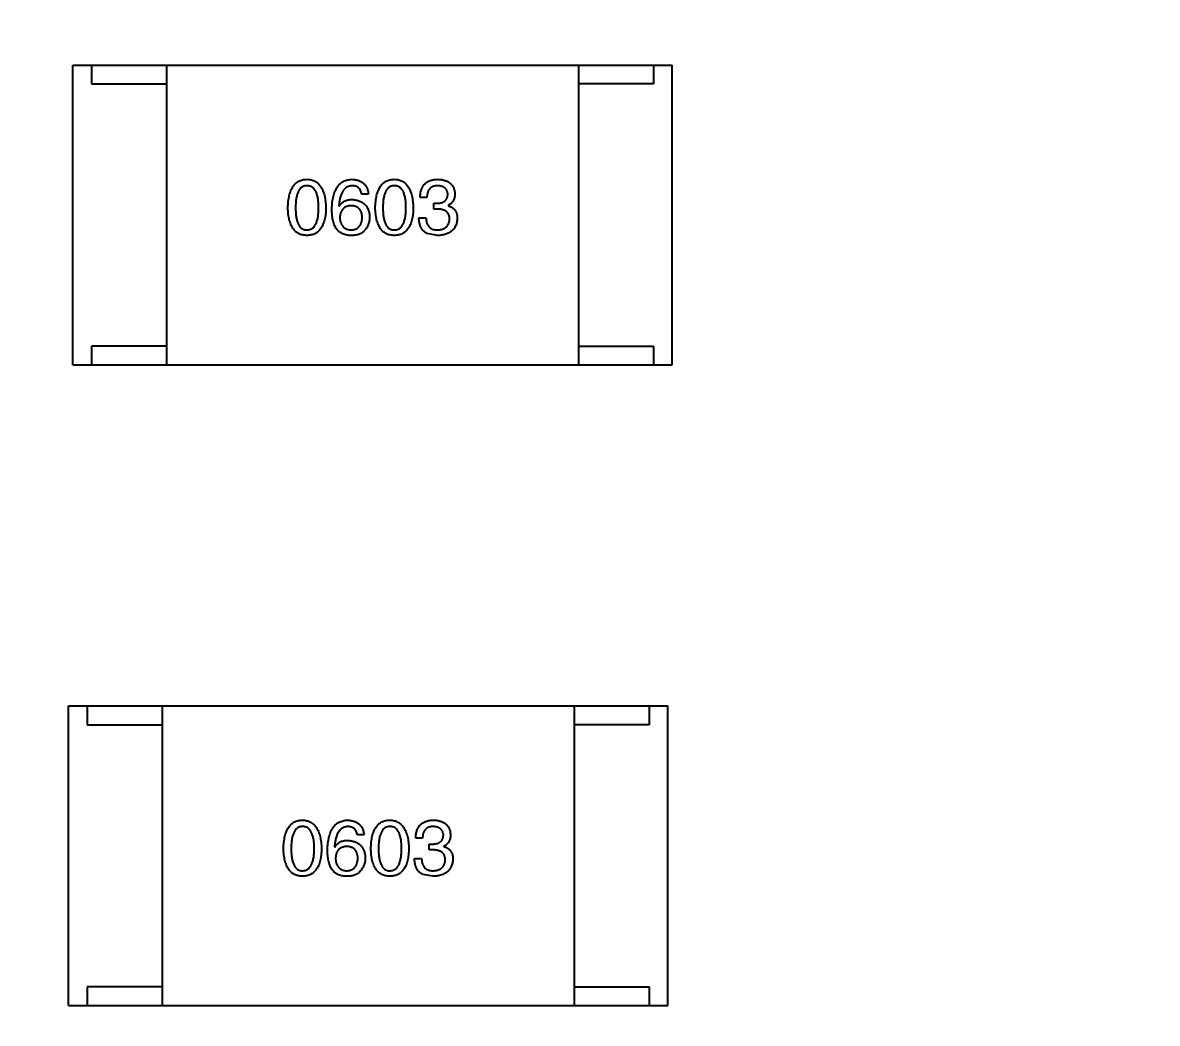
# Model space of a CAD drawing. Header units: inches. Extents: x -36 to 490, y -51 to 98.
# Drawn here: x 424.287 to 427.315, y 27.915 to 30.587 of the extents above; entities that cross this region are included whole.
import ezdxf

# ---------------------------------------------------------------- set-up
doc = ezdxf.new("R2010")
doc.units = ezdxf.units.IN
doc.header["$LTSCALE"] = 1.21
doc.header["$MEASUREMENT"] = 0
doc.header["$PDMODE"] = 3
doc.header["$PDSIZE"] = 0.3125
doc.layers.get('0').update_dxf_attribs({"linetype": 'CONTINUOUS'})
doc.layers.get('Defpoints').update_dxf_attribs({"linetype": 'CONTINUOUS'})
doc.layers.add('DIM', color=3, linetype='CONTINUOUS')
doc.styles.get("Standard").update_dxf_attribs({"font": 'txt', "width": 0.8})
doc.dimstyles.get("Standard").update_dxf_attribs({"dimtxt": 0.15625, "dimasz": 0.1875, "dimexe": 0.125, "dimexo": 0.0625, "dimgap": 0.09, "dimtad": 0, "dimtih": 1, "dimtoh": 1, "dimzin": 4, "dimdsep": 46, "dimtxsty": 'Standard', "dimblk": '_FILLED', "dimblk1": '_FILLED', "dimblk2": '_FILLED', "dimcen": 0.09, "dimazin": 1, "dimtp": 0.01, "dimtm": 0.01, "dimtfac": 1, "dimtofl": 0, "dimtmove": 0, "dimatfit": 3, "dimldrblk": '_FILLED', "dimfxl": 1, "dimtolj": 1, "dimtzin": 4, "dimarcsym": 0})

# ---------------------------------------------------------------- blocks, each defined once
blk = doc.blocks.new('_FILLED')
at = {"color": 0, "linetype": 'ByBlock'}
blk.add_solid([(0, 0), (-1, 0.1667), (-1, -0.1667)], dxfattribs=at)
blk = doc.blocks.new('*D70')
at = {"layer": 'Defpoints', "color": 0}
for p in [(406.8003, 41.9888), (406.8003, -7.0611), (488.6342, -7.0611)]:
    blk.add_point(p, dxfattribs=at)
at = {"layer": 'DIM', "color": 0, "lineweight": -2}
for p, q in [((406.8628, 41.9888), (488.7592, 41.9888)), ((488.6342, 39.4488), (488.6342, 21.3872)), ((488.6342, -4.5211), (488.6342, 13.5405)), ((406.8628, -7.0611), (488.7592, -7.0611))]:
    blk.add_line(p, q, dxfattribs=at)
at = {"layer": 'DIM', "color": 0, "lineweight": -2, "xscale": 2.54, "yscale": 2.54, "zscale": 2.54}
for p, rotation in [((488.6342, 41.9888), 90), ((488.6342, -7.0611), 270)]:
    blk.add_blockref('_FILLED', p, dxfattribs=dict(at, rotation=rotation))
at = {"layer": 'DIM', "color": 0, "insert": (488.6342, 17.4638), "char_height": 2.5, "attachment_point": 5, "rotation": 90, "line_spacing_factor": 2.5}
blk.add_mtext('\\A1;49.05', dxfattribs=at)

msp = doc.modelspace()

# ---------------------------------------------------------------- linework, layer by layer
at = {"color": 7, "linetype": 'Continuous'}
for p, q in [((424.4202, 30.4735), (426.0202, 30.4735)), ((424.4202, 29.6735), (424.4202, 30.4735)), ((424.4702, 30.4735), (424.4702, 30.4235)), ((424.6702, 30.4735), (424.6702, 29.6735)), ((425.7702, 30.4735), (425.7702, 29.6735)), ((425.9702, 30.4735), (425.9702, 30.4235)), ((426.0202, 29.6735), (426.0202, 30.4735)), ((424.4702, 30.4235), (424.6702, 30.4235)), ((425.9702, 30.4235), (425.7702, 30.4235)), ((425.2093, 30.1294), (425.1913, 30.1294)), ((425.3654, 30.1203), (425.3474, 30.1203)), ((425.3835, 30.1048), (425.3933, 30.1048)), ((425.3835, 30.0892), (425.3835, 30.1048)), ((425.1307, 30.0974), (425.1315, 30.0966)), ((425.3925, 30.0892), (425.3835, 30.0892)), ((425.422, 30.099), (425.422, 30.0982)), ((425.3441, 30.0662), (425.363, 30.0662)), ((425.3933, 30.0187), (425.3663, 30.0236)), ((424.6702, 29.7235), (424.4702, 29.7235)), ((424.4702, 29.7235), (424.4702, 29.6735)), ((425.7702, 29.7235), (425.9702, 29.7235)), ((425.9702, 29.7235), (425.9702, 29.6735)), ((424.4202, 29.6735), (426.0202, 29.6735)), ((424.4085, 28.7625), (426.0085, 28.7625)), ((424.4085, 27.9625), (424.4085, 28.7625)), ((424.4585, 28.7625), (424.4585, 28.7125)), ((424.6585, 28.7625), (424.6585, 27.9625)), ((425.7585, 28.7625), (425.7585, 27.9625)), ((425.9585, 28.7625), (425.9585, 28.7125)), ((426.0085, 27.9625), (426.0085, 28.7625)), ((424.4585, 28.7125), (424.6585, 28.7125)), ((425.9585, 28.7125), (425.7585, 28.7125)), ((425.1977, 28.4184), (425.1796, 28.4184)), ((425.3538, 28.4093), (425.3357, 28.4093)), ((425.119, 28.3864), (425.1198, 28.3856)), ((425.3718, 28.3938), (425.3816, 28.3938)), ((425.3718, 28.3782), (425.3718, 28.3938)), ((425.3808, 28.3782), (425.3718, 28.3782)), ((425.4103, 28.388), (425.4103, 28.3872)), ((425.3324, 28.3552), (425.3513, 28.3552)), ((425.3816, 28.3077), (425.3546, 28.3126)), ((424.6585, 28.0125), (424.4585, 28.0125)), ((424.4585, 28.0125), (424.4585, 27.9625)), ((425.7585, 28.0125), (425.9585, 28.0125)), ((425.9585, 28.0125), (425.9585, 27.9625)), ((424.4085, 27.9625), (426.0085, 27.9625))]:
    msp.add_line(p, q, dxfattribs=at)
for points, knots in [([(424.9944, 30.0925), (424.9945, 30.0955), (424.9947, 30.1014), (424.9955, 30.11), (424.9966, 30.118), (424.9981, 30.1254), (424.9999, 30.1322), (425.0022, 30.1384), (425.0048, 30.1441), (425.0078, 30.1492), (425.0112, 30.1537), (425.0149, 30.1576), (425.019, 30.161), (425.0236, 30.1637), (425.0285, 30.1659), (425.0337, 30.1675), (425.0393, 30.1684), (425.0432, 30.1686), (425.0452, 30.1687)], [0, 0, 0, 0, 0.088823, 0.172287, 0.250296, 0.323438, 0.392244, 0.456221, 0.516635, 0.573871, 0.628, 0.680335, 0.731489, 0.782557, 0.834044, 0.886738, 0.942089, 1, 1, 1, 1]), ([(425.0452, 30.1687), (425.0472, 30.1686), (425.051, 30.1684), (425.0566, 30.1673), (425.0617, 30.1656), (425.0666, 30.1634), (425.071, 30.1607), (425.0751, 30.1573), (425.0789, 30.1533), (425.0822, 30.1488), (425.0853, 30.1437), (425.0879, 30.1381), (425.0902, 30.1319), (425.0921, 30.1251), (425.0936, 30.1177), (425.0948, 30.1098), (425.0957, 30.1013), (425.0959, 30.0955), (425.096, 30.0925)], [0, 0, 0, 0, 0.057415, 0.112361, 0.16496, 0.216437, 0.267441, 0.318839, 0.371478, 0.426325, 0.483626, 0.544235, 0.608673, 0.677374, 0.750405, 0.828394, 0.911525, 1, 1, 1, 1]), ([(425.1118, 30.0892), (425.1119, 30.0923), (425.1121, 30.0984), (425.1129, 30.1073), (425.1141, 30.1156), (425.1157, 30.1232), (425.1176, 30.1303), (425.12, 30.1368), (425.1228, 30.1427), (425.126, 30.148), (425.1296, 30.1527), (425.1336, 30.1568), (425.138, 30.1603), (425.1428, 30.1632), (425.148, 30.1655), (425.1536, 30.1672), (425.1596, 30.1683), (425.1638, 30.1686), (425.1659, 30.1687)], [0, 0, 0, 0, 0.087517, 0.169686, 0.246944, 0.319347, 0.387088, 0.450961, 0.511075, 0.567974, 0.622351, 0.675039, 0.726853, 0.778688, 0.83093, 0.884738, 0.941043, 1, 1, 1, 1]), ([(425.1659, 30.1687), (425.1675, 30.1686), (425.1706, 30.1683), (425.1751, 30.1676), (425.1794, 30.1666), (425.1833, 30.1654), (425.187, 30.1639), (425.1905, 30.1621), (425.1936, 30.16), (425.1965, 30.1577), (425.1991, 30.1551), (425.2014, 30.1522), (425.2034, 30.1491), (425.2052, 30.1456), (425.2067, 30.142), (425.2078, 30.138), (425.2088, 30.1338), (425.2092, 30.1309), (425.2093, 30.1294)], [0, 0, 0, 0, 0.073784, 0.144317, 0.211047, 0.274818, 0.336501, 0.395724, 0.453465, 0.510016, 0.566585, 0.622844, 0.680328, 0.739335, 0.800408, 0.863904, 0.93053, 1, 1, 1, 1]), ([(425.2276, 30.0925), (425.2277, 30.0955), (425.2279, 30.1014), (425.2286, 30.11), (425.2297, 30.118), (425.2312, 30.1254), (425.2331, 30.1322), (425.2354, 30.1384), (425.2379, 30.1441), (425.241, 30.1492), (425.2443, 30.1537), (425.2481, 30.1576), (425.2522, 30.161), (425.2567, 30.1637), (425.2616, 30.1659), (425.2669, 30.1675), (425.2725, 30.1684), (425.2764, 30.1686), (425.2784, 30.1687)], [0, 0, 0, 0, 0.088823, 0.172287, 0.250296, 0.323438, 0.392244, 0.456221, 0.516635, 0.573871, 0.628, 0.680335, 0.731489, 0.782557, 0.834044, 0.886738, 0.942089, 1, 1, 1, 1]), ([(425.2784, 30.1687), (425.2803, 30.1686), (425.2842, 30.1684), (425.2897, 30.1673), (425.2949, 30.1656), (425.2997, 30.1634), (425.3042, 30.1607), (425.3083, 30.1573), (425.312, 30.1533), (425.3154, 30.1488), (425.3184, 30.1437), (425.321, 30.1381), (425.3233, 30.1319), (425.3252, 30.1251), (425.3267, 30.1177), (425.3279, 30.1098), (425.3288, 30.1013), (425.3291, 30.0955), (425.3292, 30.0925)], [0, 0, 0, 0, 0.057415, 0.112361, 0.16496, 0.216437, 0.267441, 0.318839, 0.371478, 0.426325, 0.483626, 0.544235, 0.608673, 0.677374, 0.750405, 0.828394, 0.911525, 1, 1, 1, 1]), ([(425.3474, 30.1203), (425.3475, 30.1223), (425.3476, 30.126), (425.3482, 30.1314), (425.3492, 30.1365), (425.3506, 30.1411), (425.3523, 30.1455), (425.3544, 30.1494), (425.3568, 30.153), (425.3597, 30.1563), (425.3628, 30.1591), (425.3664, 30.1616), (425.3702, 30.1637), (425.3745, 30.1655), (425.3791, 30.1669), (425.3841, 30.1678), (425.3894, 30.1685), (425.3931, 30.1686), (425.3949, 30.1687)], [0, 0, 0, 0, 0.074804, 0.144899, 0.211458, 0.274554, 0.334363, 0.392059, 0.448123, 0.503024, 0.558154, 0.613471, 0.670844, 0.729926, 0.792003, 0.857405, 0.926768, 1, 1, 1, 1]), ([(425.3949, 30.1687), (425.3967, 30.1686), (425.4, 30.1685), (425.4049, 30.1678), (425.4095, 30.1669), (425.4137, 30.1657), (425.4176, 30.1643), (425.4212, 30.1626), (425.4246, 30.1606), (425.4276, 30.1583), (425.4302, 30.1558), (425.4326, 30.1529), (425.4346, 30.1498), (425.4364, 30.1464), (425.4378, 30.1427), (425.4389, 30.1388), (425.4397, 30.1346), (425.4399, 30.1317), (425.44, 30.1302)], [0, 0, 0, 0, 0.077845, 0.151584, 0.221397, 0.287366, 0.350104, 0.410398, 0.467998, 0.524388, 0.579979, 0.635152, 0.690917, 0.747936, 0.806661, 0.867861, 0.932479, 1, 1, 1, 1]), ([(425.0452, 30.1515), (425.044, 30.1514), (425.0416, 30.1513), (425.0381, 30.1507), (425.0349, 30.1495), (425.0319, 30.1479), (425.0291, 30.1458), (425.0266, 30.1432), (425.0244, 30.1402), (425.0224, 30.1367), (425.0206, 30.1327), (425.019, 30.1283), (425.0178, 30.1235), (425.0167, 30.1182), (425.0159, 30.1124), (425.0153, 30.1062), (425.015, 30.0995), (425.0149, 30.0949), (425.0149, 30.0925)], [0, 0, 0, 0, 0.049764, 0.097007, 0.143217, 0.188577, 0.235116, 0.282997, 0.333719, 0.387776, 0.445989, 0.508679, 0.576563, 0.649481, 0.728235, 0.812722, 0.903548, 1, 1, 1, 1]), ([(425.0764, 30.0925), (425.0763, 30.0949), (425.0763, 30.0995), (425.0759, 30.1062), (425.0753, 30.1124), (425.0745, 30.1182), (425.0734, 30.1235), (425.0721, 30.1283), (425.0705, 30.1327), (425.0687, 30.1367), (425.0666, 30.1402), (425.0643, 30.1432), (425.0617, 30.1458), (425.0589, 30.1479), (425.0558, 30.1495), (425.0525, 30.1507), (425.0489, 30.1513), (425.0465, 30.1514), (425.0452, 30.1515)], [0, 0, 0, 0, 0.095719, 0.185854, 0.269738, 0.347952, 0.420315, 0.487894, 0.550245, 0.608186, 0.662454, 0.713283, 0.761375, 0.808209, 0.854301, 0.901312, 0.949396, 1, 1, 1, 1]), ([(425.1659, 30.1515), (425.1646, 30.1514), (425.1621, 30.1512), (425.1584, 30.1503), (425.1549, 30.1492), (425.1517, 30.1475), (425.1486, 30.1456), (425.1459, 30.1431), (425.1434, 30.1403), (425.141, 30.1371), (425.1389, 30.1335), (425.1371, 30.1295), (425.1354, 30.1251), (425.134, 30.1204), (425.1328, 30.1152), (425.1319, 30.1096), (425.1311, 30.1036), (425.1308, 30.0995), (425.1307, 30.0974)], [0, 0, 0, 0, 0.054741, 0.107075, 0.158339, 0.208382, 0.258772, 0.310045, 0.362765, 0.417822, 0.475982, 0.537466, 0.602901, 0.673037, 0.747247, 0.826291, 0.910782, 1, 1, 1, 1]), ([(425.1913, 30.1294), (425.1909, 30.1311), (425.1902, 30.1344), (425.1884, 30.139), (425.186, 30.1429), (425.183, 30.1461), (425.1795, 30.1485), (425.1754, 30.1502), (425.1708, 30.1513), (425.1676, 30.1514), (425.1659, 30.1515)], [0, 0, 0, 0, 0.1439, 0.274233, 0.394478, 0.509388, 0.621911, 0.738504, 0.863414, 1, 1, 1, 1]), ([(425.2784, 30.1515), (425.2771, 30.1514), (425.2748, 30.1513), (425.2713, 30.1507), (425.268, 30.1495), (425.265, 30.1479), (425.2623, 30.1458), (425.2598, 30.1432), (425.2575, 30.1402), (425.2555, 30.1367), (425.2537, 30.1327), (425.2522, 30.1283), (425.251, 30.1235), (425.2498, 30.1182), (425.249, 30.1124), (425.2485, 30.1062), (425.2481, 30.0995), (425.2481, 30.0949), (425.248, 30.0925)], [0, 0, 0, 0, 0.049764, 0.097007, 0.143217, 0.188577, 0.235116, 0.282997, 0.333719, 0.387776, 0.445989, 0.508679, 0.576563, 0.649481, 0.728235, 0.812722, 0.903548, 1, 1, 1, 1]), ([(425.3095, 30.0925), (425.3095, 30.0949), (425.3095, 30.0995), (425.3091, 30.1062), (425.3085, 30.1124), (425.3077, 30.1182), (425.3066, 30.1235), (425.3053, 30.1283), (425.3037, 30.1327), (425.3019, 30.1367), (425.2998, 30.1402), (425.2975, 30.1432), (425.2949, 30.1458), (425.2921, 30.1479), (425.289, 30.1495), (425.2857, 30.1507), (425.2821, 30.1513), (425.2796, 30.1514), (425.2784, 30.1515)], [0, 0, 0, 0, 0.095719, 0.185854, 0.269738, 0.347952, 0.420315, 0.487894, 0.550245, 0.608186, 0.662454, 0.713283, 0.761375, 0.808209, 0.854301, 0.901312, 0.949396, 1, 1, 1, 1]), ([(425.3941, 30.1515), (425.393, 30.1515), (425.3908, 30.1514), (425.3876, 30.1511), (425.3847, 30.1505), (425.3819, 30.1496), (425.3794, 30.1485), (425.377, 30.1472), (425.3749, 30.1456), (425.373, 30.1437), (425.3713, 30.1416), (425.3698, 30.1393), (425.3685, 30.1367), (425.3675, 30.1339), (425.3666, 30.1309), (425.366, 30.1276), (425.3656, 30.124), (425.3655, 30.1216), (425.3654, 30.1203)], [0, 0, 0, 0, 0.069877, 0.136363, 0.198671, 0.257968, 0.315462, 0.370709, 0.425568, 0.479847, 0.535753, 0.592303, 0.651386, 0.713311, 0.778642, 0.84836, 0.921866, 1, 1, 1, 1]), ([(425.4212, 30.1285), (425.4211, 30.1294), (425.4209, 30.1312), (425.4204, 30.1337), (425.4198, 30.1361), (425.4189, 30.1383), (425.4179, 30.1403), (425.4166, 30.1421), (425.4152, 30.1439), (425.4136, 30.1454), (425.4118, 30.1467), (425.4098, 30.1479), (425.4077, 30.149), (425.4053, 30.1498), (425.4028, 30.1505), (425.4001, 30.151), (425.3972, 30.1514), (425.3952, 30.1514), (425.3941, 30.1515)], [0, 0, 0, 0, 0.067655, 0.132224, 0.194132, 0.253145, 0.309858, 0.366002, 0.421361, 0.47702, 0.532632, 0.590536, 0.65067, 0.713258, 0.779588, 0.848803, 0.921949, 1, 1, 1, 1]), ([(425.1315, 30.0966), (425.1323, 30.098), (425.134, 30.1008), (425.1372, 30.1045), (425.1409, 30.1077), (425.145, 30.1102), (425.1496, 30.1122), (425.1546, 30.1136), (425.1601, 30.1145), (425.1639, 30.1146), (425.1659, 30.1146)], [0, 0, 0, 0, 0.122276, 0.239997, 0.35611, 0.473903, 0.59404, 0.720428, 0.855383, 1, 1, 1, 1]), ([(425.1659, 30.1146), (425.1677, 30.1144), (425.1713, 30.1141), (425.1764, 30.1132), (425.1812, 30.1121), (425.1857, 30.1105), (425.1898, 30.1087), (425.1936, 30.1066), (425.197, 30.1041), (425.2002, 30.1013), (425.203, 30.0983), (425.2053, 30.0948), (425.2075, 30.0911), (425.2092, 30.0871), (425.2105, 30.0827), (425.2116, 30.078), (425.2123, 30.0731), (425.2125, 30.0696), (425.2126, 30.0679)], [0, 0, 0, 0, 0.074228, 0.144548, 0.211288, 0.274576, 0.335162, 0.393915, 0.450599, 0.506657, 0.562409, 0.618617, 0.676096, 0.735061, 0.79654, 0.860906, 0.928473, 1, 1, 1, 1]), ([(425.3933, 30.1048), (425.3944, 30.1048), (425.3965, 30.1049), (425.3996, 30.1053), (425.4025, 30.1058), (425.4052, 30.1065), (425.4076, 30.1074), (425.4099, 30.1085), (425.412, 30.1097), (425.4138, 30.1111), (425.4155, 30.1127), (425.4169, 30.1144), (425.4182, 30.1164), (425.4192, 30.1185), (425.42, 30.1207), (425.4206, 30.1232), (425.421, 30.1258), (425.4211, 30.1276), (425.4212, 30.1285)], [0, 0, 0, 0, 0.079415, 0.154091, 0.22508, 0.29186, 0.355026, 0.415127, 0.472418, 0.528511, 0.583551, 0.638361, 0.693547, 0.750023, 0.807857, 0.868401, 0.932259, 1, 1, 1, 1]), ([(425.44, 30.1302), (425.44, 30.1283), (425.4399, 30.1248), (425.439, 30.1197), (425.4376, 30.1151), (425.4357, 30.1109), (425.4331, 30.1072), (425.4299, 30.1039), (425.4262, 30.1012), (425.4234, 30.0997), (425.422, 30.099)], [0, 0, 0, 0, 0.143686, 0.277942, 0.40333, 0.521785, 0.638573, 0.755208, 0.874773, 1, 1, 1, 1]), ([(425.0452, 30.0187), (425.0432, 30.0188), (425.0394, 30.019), (425.0337, 30.0199), (425.0285, 30.0214), (425.0236, 30.0235), (425.0191, 30.0262), (425.0149, 30.0294), (425.0112, 30.0332), (425.0078, 30.0376), (425.0048, 30.0425), (425.0022, 30.048), (424.9999, 30.054), (424.9981, 30.0606), (424.9966, 30.0678), (424.9955, 30.0755), (424.9947, 30.0838), (424.9945, 30.0895), (424.9944, 30.0925)], [0, 0, 0, 0, 0.059135, 0.115606, 0.169241, 0.221578, 0.273261, 0.324749, 0.377329, 0.431642, 0.488541, 0.548597, 0.612232, 0.680174, 0.752504, 0.829777, 0.912307, 1, 1, 1, 1]), ([(425.0149, 30.0925), (425.0149, 30.0901), (425.015, 30.0855), (425.0153, 30.0788), (425.0159, 30.0726), (425.0167, 30.0668), (425.0178, 30.0615), (425.019, 30.0566), (425.0206, 30.0522), (425.0224, 30.0483), (425.0244, 30.0448), (425.0266, 30.0417), (425.0291, 30.0392), (425.0319, 30.0371), (425.0349, 30.0354), (425.0381, 30.0343), (425.0416, 30.0336), (425.044, 30.0335), (425.0452, 30.0335)], [0, 0, 0, 0, 0.096457, 0.187288, 0.27178, 0.350132, 0.423455, 0.491343, 0.554037, 0.612253, 0.666313, 0.717038, 0.764921, 0.811214, 0.856775, 0.902988, 0.950234, 1, 1, 1, 1]), ([(425.0452, 30.0335), (425.0465, 30.0335), (425.0489, 30.0337), (425.0525, 30.0345), (425.0558, 30.0357), (425.0589, 30.0374), (425.0617, 30.0395), (425.0643, 30.0421), (425.0666, 30.0452), (425.0687, 30.0487), (425.0705, 30.0526), (425.0721, 30.057), (425.0734, 30.0618), (425.0745, 30.0671), (425.0753, 30.0728), (425.0759, 30.079), (425.0763, 30.0856), (425.0763, 30.0901), (425.0764, 30.0925)], [0, 0, 0, 0, 0.050879, 0.099377, 0.146973, 0.193618, 0.240619, 0.289461, 0.34047, 0.395283, 0.453059, 0.515633, 0.582666, 0.655287, 0.732971, 0.815933, 0.905166, 1, 1, 1, 1]), ([(425.096, 30.0925), (425.0959, 30.0895), (425.0957, 30.0838), (425.095, 30.0755), (425.0939, 30.0678), (425.0924, 30.0606), (425.0905, 30.054), (425.0882, 30.048), (425.0856, 30.0425), (425.0827, 30.0376), (425.0793, 30.0332), (425.0755, 30.0294), (425.0714, 30.0262), (425.0669, 30.0235), (425.062, 30.0214), (425.0567, 30.0199), (425.0511, 30.019), (425.0472, 30.0188), (425.0452, 30.0187)], [0, 0, 0, 0, 0.08769, 0.170218, 0.24749, 0.319818, 0.387758, 0.451391, 0.511445, 0.568185, 0.622681, 0.67526, 0.726746, 0.778428, 0.830764, 0.884397, 0.940866, 1, 1, 1, 1]), ([(425.1225, 30.0384), (425.1216, 30.0399), (425.1198, 30.0432), (425.1177, 30.0484), (425.1159, 30.0541), (425.1144, 30.0602), (425.1132, 30.0668), (425.1124, 30.0739), (425.1119, 30.0814), (425.1118, 30.0865), (425.1118, 30.0892)], [0, 0, 0, 0, 0.101889, 0.209155, 0.322694, 0.442863, 0.569758, 0.70479, 0.848502, 1, 1, 1, 1]), ([(425.1634, 30.0982), (425.1623, 30.0982), (425.16, 30.0981), (425.1567, 30.0976), (425.1537, 30.0969), (425.1508, 30.096), (425.1481, 30.0948), (425.1457, 30.0934), (425.1435, 30.0917), (425.1415, 30.0898), (425.1397, 30.0877), (425.1381, 30.0853), (425.1367, 30.0827), (425.1356, 30.0799), (425.1346, 30.0768), (425.1339, 30.0735), (425.1334, 30.0699), (425.1332, 30.0675), (425.1331, 30.0662)], [0, 0, 0, 0, 0.070453, 0.136523, 0.199866, 0.260392, 0.318446, 0.374657, 0.430182, 0.485556, 0.541071, 0.598396, 0.657208, 0.718642, 0.783247, 0.851631, 0.923928, 1, 1, 1, 1]), ([(425.1929, 30.0671), (425.1929, 30.0683), (425.1927, 30.0707), (425.1922, 30.0741), (425.1914, 30.0774), (425.1906, 30.0804), (425.1894, 30.0831), (425.1881, 30.0857), (425.1865, 30.088), (425.1848, 30.09), (425.1828, 30.0919), (425.1807, 30.0935), (425.1783, 30.0949), (425.1757, 30.096), (425.1729, 30.0969), (425.1699, 30.0976), (425.1668, 30.0981), (425.1646, 30.0982), (425.1634, 30.0982)], [0, 0, 0, 0, 0.076288, 0.14871, 0.216387, 0.281386, 0.342528, 0.402111, 0.4591, 0.514852, 0.569974, 0.625644, 0.682226, 0.740156, 0.800362, 0.863471, 0.930116, 1, 1, 1, 1]), ([(425.2784, 30.0187), (425.2764, 30.0188), (425.2725, 30.019), (425.2669, 30.0199), (425.2616, 30.0214), (425.2567, 30.0235), (425.2522, 30.0262), (425.2481, 30.0294), (425.2443, 30.0332), (425.241, 30.0376), (425.2379, 30.0425), (425.2354, 30.048), (425.2331, 30.054), (425.2312, 30.0606), (425.2297, 30.0678), (425.2286, 30.0755), (425.2279, 30.0838), (425.2277, 30.0895), (425.2276, 30.0925)], [0, 0, 0, 0, 0.059135, 0.115606, 0.169241, 0.221578, 0.273261, 0.324749, 0.377329, 0.431642, 0.488541, 0.548597, 0.612232, 0.680174, 0.752504, 0.829777, 0.912307, 1, 1, 1, 1]), ([(425.248, 30.0925), (425.2481, 30.0901), (425.2481, 30.0855), (425.2485, 30.0788), (425.249, 30.0726), (425.2498, 30.0668), (425.251, 30.0615), (425.2522, 30.0566), (425.2537, 30.0522), (425.2555, 30.0483), (425.2575, 30.0448), (425.2598, 30.0417), (425.2623, 30.0392), (425.2651, 30.0371), (425.268, 30.0354), (425.2713, 30.0343), (425.2748, 30.0336), (425.2771, 30.0335), (425.2784, 30.0335)], [0, 0, 0, 0, 0.096457, 0.187288, 0.27178, 0.350132, 0.423455, 0.491343, 0.554037, 0.612253, 0.666313, 0.717038, 0.764921, 0.811214, 0.856775, 0.902988, 0.950234, 1, 1, 1, 1]), ([(425.2784, 30.0335), (425.2796, 30.0335), (425.2821, 30.0337), (425.2857, 30.0345), (425.289, 30.0357), (425.2921, 30.0374), (425.2949, 30.0395), (425.2974, 30.0421), (425.2998, 30.0452), (425.3018, 30.0487), (425.3037, 30.0526), (425.3052, 30.057), (425.3066, 30.0618), (425.3076, 30.0671), (425.3085, 30.0728), (425.3091, 30.079), (425.3095, 30.0856), (425.3095, 30.0901), (425.3095, 30.0925)], [0, 0, 0, 0, 0.050879, 0.099377, 0.146973, 0.193618, 0.240619, 0.289461, 0.34047, 0.395283, 0.453059, 0.515633, 0.582666, 0.655287, 0.732971, 0.815933, 0.905166, 1, 1, 1, 1]), ([(425.3292, 30.0925), (425.3291, 30.0895), (425.3289, 30.0838), (425.3281, 30.0755), (425.327, 30.0678), (425.3255, 30.0606), (425.3236, 30.054), (425.3214, 30.048), (425.3188, 30.0425), (425.3158, 30.0376), (425.3124, 30.0332), (425.3087, 30.0294), (425.3045, 30.0262), (425.3, 30.0235), (425.2951, 30.0214), (425.2899, 30.0199), (425.2842, 30.019), (425.2804, 30.0188), (425.2784, 30.0187)], [0, 0, 0, 0, 0.08769, 0.170218, 0.24749, 0.319818, 0.387758, 0.451391, 0.511445, 0.568185, 0.622681, 0.67526, 0.726746, 0.778428, 0.830764, 0.884397, 0.940866, 1, 1, 1, 1]), ([(425.4261, 30.0621), (425.4261, 30.0632), (425.426, 30.0654), (425.4256, 30.0684), (425.425, 30.0713), (425.4241, 30.074), (425.4229, 30.0764), (425.4214, 30.0787), (425.4197, 30.0807), (425.4177, 30.0825), (425.4155, 30.0841), (425.413, 30.0855), (425.4102, 30.0866), (425.4071, 30.0875), (425.4038, 30.0883), (425.4003, 30.0888), (425.3965, 30.0892), (425.3938, 30.0892), (425.3925, 30.0892)], [0, 0, 0, 0, 0.066518, 0.129194, 0.188613, 0.245254, 0.300032, 0.353805, 0.407079, 0.461108, 0.516272, 0.574141, 0.634837, 0.699275, 0.767504, 0.840272, 0.917505, 1, 1, 1, 1]), ([(425.422, 30.0982), (425.423, 30.0979), (425.4249, 30.0973), (425.4278, 30.0961), (425.4303, 30.0948), (425.4328, 30.0934), (425.435, 30.0918), (425.437, 30.0901), (425.4389, 30.0882), (425.4405, 30.0862), (425.4419, 30.084), (425.4432, 30.0816), (425.4442, 30.0791), (425.4451, 30.0765), (425.4458, 30.0738), (425.4462, 30.0708), (425.4466, 30.0678), (425.4466, 30.0657), (425.4466, 30.0646)], [0, 0, 0, 0, 0.069445, 0.136039, 0.200011, 0.261745, 0.322328, 0.381403, 0.438864, 0.496655, 0.554398, 0.612391, 0.672266, 0.733005, 0.79604, 0.861293, 0.928785, 1, 1, 1, 1]), ([(425.1331, 30.0662), (425.1332, 30.0649), (425.1333, 30.0624), (425.1339, 30.0588), (425.1347, 30.0554), (425.1356, 30.0522), (425.1368, 30.0493), (425.1382, 30.0467), (425.1398, 30.0442), (425.1417, 30.0421), (425.1437, 30.0401), (425.146, 30.0384), (425.1485, 30.0369), (425.1513, 30.0358), (425.1542, 30.0348), (425.1574, 30.0341), (425.1607, 30.0336), (425.1631, 30.0335), (425.1643, 30.0335)], [0, 0, 0, 0, 0.076467, 0.148148, 0.216496, 0.280559, 0.342274, 0.401168, 0.458322, 0.514073, 0.569257, 0.62465, 0.68124, 0.739113, 0.799947, 0.862804, 0.929597, 1, 1, 1, 1]), ([(425.1643, 30.0335), (425.1654, 30.0336), (425.1675, 30.0337), (425.1706, 30.0343), (425.1735, 30.0351), (425.1762, 30.0361), (425.1787, 30.0374), (425.181, 30.0389), (425.1831, 30.0407), (425.185, 30.0427), (425.1867, 30.0449), (425.1882, 30.0474), (425.1895, 30.0501), (425.1906, 30.053), (425.1915, 30.0562), (425.1922, 30.0596), (425.1927, 30.0632), (425.1929, 30.0658), (425.1929, 30.0671)], [0, 0, 0, 0, 0.066682, 0.130303, 0.190802, 0.248749, 0.30534, 0.361219, 0.415721, 0.471765, 0.528279, 0.586428, 0.64659, 0.710143, 0.776461, 0.846692, 0.921137, 1, 1, 1, 1]), ([(425.2126, 30.0679), (425.2126, 30.0661), (425.2125, 30.0627), (425.2118, 30.0576), (425.2106, 30.0527), (425.209, 30.048), (425.2069, 30.0434), (425.2044, 30.0391), (425.2014, 30.0349), (425.199, 30.0323), (425.1979, 30.031)], [0, 0, 0, 0, 0.12904, 0.253809, 0.377066, 0.499122, 0.621469, 0.744665, 0.870607, 1, 1, 1, 1]), ([(425.3663, 30.0236), (425.3654, 30.024), (425.3637, 30.0249), (425.3612, 30.0264), (425.359, 30.0281), (425.3568, 30.0299), (425.3549, 30.032), (425.3531, 30.0342), (425.3515, 30.0366), (425.35, 30.0392), (425.3487, 30.042), (425.3476, 30.0449), (425.3466, 30.048), (425.3458, 30.0513), (425.3451, 30.0548), (425.3446, 30.0585), (425.3443, 30.0623), (425.3442, 30.0649), (425.3441, 30.0662)], [0, 0, 0, 0, 0.056906, 0.113264, 0.168825, 0.223843, 0.279195, 0.335267, 0.392098, 0.450414, 0.51054, 0.572219, 0.636652, 0.703156, 0.773102, 0.845505, 0.921063, 1, 1, 1, 1]), ([(425.363, 30.0662), (425.363, 30.0649), (425.3631, 30.0623), (425.3636, 30.0586), (425.3642, 30.0552), (425.3652, 30.0519), (425.3663, 30.049), (425.3677, 30.0463), (425.3693, 30.0438), (425.3711, 30.0416), (425.3732, 30.0397), (425.3755, 30.038), (425.3781, 30.0366), (425.3808, 30.0355), (425.3838, 30.0345), (425.3871, 30.0339), (425.3905, 30.0335), (425.3929, 30.0335), (425.3941, 30.0335)], [0, 0, 0, 0, 0.07723, 0.149593, 0.217944, 0.282232, 0.34411, 0.402297, 0.458791, 0.513966, 0.568538, 0.623291, 0.679957, 0.737243, 0.798142, 0.86118, 0.928728, 1, 1, 1, 1]), ([(425.4466, 30.0646), (425.4465, 30.0628), (425.4462, 30.0593), (425.4453, 30.0543), (425.4441, 30.0495), (425.4424, 30.0452), (425.4404, 30.0411), (425.438, 30.0374), (425.4352, 30.034), (425.4321, 30.0309), (425.4285, 30.0282), (425.4246, 30.0258), (425.4203, 30.0238), (425.4156, 30.0221), (425.4106, 30.0207), (425.4052, 30.0197), (425.3994, 30.019), (425.3954, 30.0188), (425.3933, 30.0187)], [0, 0, 0, 0, 0.068236, 0.132937, 0.194125, 0.253174, 0.310181, 0.365986, 0.421096, 0.476216, 0.532352, 0.590232, 0.649824, 0.71274, 0.778406, 0.848058, 0.921922, 1, 1, 1, 1]), ([(425.3941, 30.0335), (425.3954, 30.0335), (425.3977, 30.0337), (425.4012, 30.0342), (425.4044, 30.0349), (425.4075, 30.0358), (425.4103, 30.0369), (425.4128, 30.0382), (425.4152, 30.0397), (425.4173, 30.0414), (425.4192, 30.0433), (425.4209, 30.0454), (425.4223, 30.0477), (425.4235, 30.0502), (425.4246, 30.0529), (425.4253, 30.0558), (425.4259, 30.0589), (425.426, 30.0611), (425.4261, 30.0621)], [0, 0, 0, 0, 0.076694, 0.149502, 0.218019, 0.283183, 0.345589, 0.405199, 0.462852, 0.519478, 0.575313, 0.630559, 0.687006, 0.744638, 0.804006, 0.866059, 0.931486, 1, 1, 1, 1]), ([(425.161, 30.0187), (425.1589, 30.0188), (425.1549, 30.019), (425.1491, 30.0201), (425.1437, 30.0217), (425.1386, 30.0239), (425.1339, 30.0267), (425.1297, 30.03), (425.1258, 30.0339), (425.1236, 30.0369), (425.1225, 30.0384)], [0, 0, 0, 0, 0.137449, 0.267856, 0.393219, 0.514735, 0.63397, 0.753734, 0.874967, 1, 1, 1, 1]), ([(425.1979, 30.031), (425.1969, 30.0299), (425.195, 30.0278), (425.1916, 30.0252), (425.1877, 30.023), (425.1832, 30.0213), (425.1784, 30.0199), (425.173, 30.0191), (425.1671, 30.0186), (425.1631, 30.0187), (425.161, 30.0187)], [0, 0, 0, 0, 0.105033, 0.21147, 0.321511, 0.438526, 0.563605, 0.698055, 0.843218, 1, 1, 1, 1]), ([(424.9827, 28.3815), (424.9828, 28.3845), (424.983, 28.3904), (424.9838, 28.399), (424.9849, 28.407), (424.9864, 28.4144), (424.9883, 28.4212), (424.9905, 28.4274), (424.9931, 28.4331), (424.9961, 28.4382), (424.9995, 28.4427), (425.0032, 28.4466), (425.0074, 28.45), (425.0119, 28.4528), (425.0168, 28.4549), (425.022, 28.4565), (425.0277, 28.4574), (425.0315, 28.4576), (425.0335, 28.4577)], [0, 0, 0, 0, 0.088823, 0.172287, 0.250296, 0.323438, 0.392244, 0.456221, 0.516635, 0.573871, 0.628, 0.680335, 0.731489, 0.782557, 0.834044, 0.886738, 0.942089, 1, 1, 1, 1]), ([(425.0335, 28.4405), (425.0323, 28.4404), (425.0299, 28.4403), (425.0264, 28.4397), (425.0232, 28.4385), (425.0202, 28.4369), (425.0175, 28.4348), (425.0149, 28.4322), (425.0127, 28.4292), (425.0107, 28.4257), (425.0089, 28.4217), (425.0073, 28.4173), (425.0061, 28.4125), (425.005, 28.4072), (425.0042, 28.4014), (425.0036, 28.3952), (425.0033, 28.3885), (425.0032, 28.3839), (425.0032, 28.3815)], [0, 0, 0, 0, 0.049764, 0.097007, 0.143217, 0.188577, 0.235116, 0.282997, 0.333719, 0.387776, 0.445989, 0.508679, 0.576563, 0.649481, 0.728235, 0.812722, 0.903548, 1, 1, 1, 1]), ([(425.0335, 28.4577), (425.0355, 28.4576), (425.0393, 28.4574), (425.0449, 28.4563), (425.05, 28.4546), (425.0549, 28.4524), (425.0594, 28.4497), (425.0635, 28.4463), (425.0672, 28.4423), (425.0706, 28.4378), (425.0736, 28.4327), (425.0762, 28.4271), (425.0785, 28.4209), (425.0804, 28.4141), (425.0819, 28.4067), (425.0831, 28.3988), (425.084, 28.3903), (425.0842, 28.3845), (425.0844, 28.3815)], [0, 0, 0, 0, 0.057415, 0.112361, 0.16496, 0.216437, 0.267441, 0.318839, 0.371478, 0.426325, 0.483626, 0.544235, 0.608673, 0.677374, 0.750405, 0.828394, 0.911525, 1, 1, 1, 1]), ([(425.0647, 28.3815), (425.0647, 28.3839), (425.0646, 28.3885), (425.0643, 28.3952), (425.0637, 28.4014), (425.0628, 28.4072), (425.0617, 28.4125), (425.0604, 28.4173), (425.0588, 28.4217), (425.057, 28.4257), (425.0549, 28.4292), (425.0526, 28.4322), (425.05, 28.4348), (425.0472, 28.4369), (425.0441, 28.4385), (425.0408, 28.4397), (425.0372, 28.4403), (425.0348, 28.4404), (425.0335, 28.4405)], [0, 0, 0, 0, 0.095719, 0.185854, 0.269738, 0.347952, 0.420315, 0.487894, 0.550245, 0.608186, 0.662454, 0.713283, 0.761375, 0.808209, 0.854301, 0.901312, 0.949396, 1, 1, 1, 1]), ([(425.1001, 28.3782), (425.1002, 28.3813), (425.1004, 28.3875), (425.1012, 28.3963), (425.1024, 28.4046), (425.104, 28.4122), (425.106, 28.4193), (425.1083, 28.4258), (425.1111, 28.4317), (425.1143, 28.437), (425.1179, 28.4417), (425.1219, 28.4458), (425.1263, 28.4493), (425.1311, 28.4522), (425.1363, 28.4545), (425.1419, 28.4562), (425.1479, 28.4573), (425.1521, 28.4576), (425.1542, 28.4577)], [0, 0, 0, 0, 0.087517, 0.169686, 0.246944, 0.319347, 0.387088, 0.450961, 0.511075, 0.567974, 0.622351, 0.675039, 0.726853, 0.778688, 0.83093, 0.884738, 0.941043, 1, 1, 1, 1]), ([(425.1542, 28.4405), (425.1529, 28.4404), (425.1504, 28.4402), (425.1467, 28.4393), (425.1432, 28.4382), (425.14, 28.4365), (425.137, 28.4346), (425.1342, 28.4321), (425.1317, 28.4293), (425.1293, 28.4261), (425.1272, 28.4225), (425.1254, 28.4185), (425.1237, 28.4141), (425.1223, 28.4094), (425.1211, 28.4042), (425.1202, 28.3986), (425.1194, 28.3926), (425.1191, 28.3885), (425.119, 28.3864)], [0, 0, 0, 0, 0.054741, 0.107075, 0.158339, 0.208382, 0.258772, 0.310045, 0.362765, 0.417822, 0.475982, 0.537466, 0.602901, 0.673037, 0.747247, 0.826291, 0.910782, 1, 1, 1, 1]), ([(425.1542, 28.4577), (425.1558, 28.4576), (425.1589, 28.4573), (425.1634, 28.4566), (425.1677, 28.4557), (425.1716, 28.4544), (425.1753, 28.4529), (425.1788, 28.4511), (425.1819, 28.449), (425.1848, 28.4467), (425.1874, 28.4441), (425.1897, 28.4412), (425.1917, 28.4381), (425.1935, 28.4346), (425.195, 28.431), (425.1961, 28.427), (425.1971, 28.4228), (425.1975, 28.4199), (425.1977, 28.4184)], [0, 0, 0, 0, 0.073784, 0.144317, 0.211047, 0.274818, 0.336501, 0.395724, 0.453465, 0.510016, 0.566585, 0.622844, 0.680328, 0.739335, 0.800408, 0.863904, 0.93053, 1, 1, 1, 1]), ([(425.1796, 28.4184), (425.1792, 28.4201), (425.1785, 28.4234), (425.1767, 28.428), (425.1743, 28.4319), (425.1713, 28.4351), (425.1678, 28.4375), (425.1637, 28.4392), (425.1592, 28.4403), (425.1559, 28.4404), (425.1542, 28.4405)], [0, 0, 0, 0, 0.1439, 0.274233, 0.394478, 0.509388, 0.621911, 0.738504, 0.863414, 1, 1, 1, 1]), ([(425.2159, 28.3815), (425.216, 28.3845), (425.2162, 28.3904), (425.2169, 28.399), (425.218, 28.407), (425.2196, 28.4144), (425.2214, 28.4212), (425.2237, 28.4274), (425.2263, 28.4331), (425.2293, 28.4382), (425.2326, 28.4427), (425.2364, 28.4466), (425.2405, 28.45), (425.245, 28.4528), (425.2499, 28.4549), (425.2552, 28.4565), (425.2608, 28.4574), (425.2647, 28.4576), (425.2667, 28.4577)], [0, 0, 0, 0, 0.088823, 0.172287, 0.250296, 0.323438, 0.392244, 0.456221, 0.516635, 0.573871, 0.628, 0.680335, 0.731489, 0.782557, 0.834044, 0.886738, 0.942089, 1, 1, 1, 1]), ([(425.2667, 28.4405), (425.2655, 28.4404), (425.2631, 28.4403), (425.2596, 28.4397), (425.2563, 28.4385), (425.2533, 28.4369), (425.2506, 28.4348), (425.2481, 28.4322), (425.2458, 28.4292), (425.2438, 28.4257), (425.2421, 28.4217), (425.2405, 28.4173), (425.2393, 28.4125), (425.2381, 28.4072), (425.2374, 28.4014), (425.2368, 28.3952), (425.2364, 28.3885), (425.2364, 28.3839), (425.2364, 28.3815)], [0, 0, 0, 0, 0.049764, 0.097007, 0.143217, 0.188577, 0.235116, 0.282997, 0.333719, 0.387776, 0.445989, 0.508679, 0.576563, 0.649481, 0.728235, 0.812722, 0.903548, 1, 1, 1, 1]), ([(425.2667, 28.4577), (425.2686, 28.4576), (425.2725, 28.4574), (425.278, 28.4563), (425.2832, 28.4546), (425.288, 28.4524), (425.2925, 28.4497), (425.2966, 28.4463), (425.3003, 28.4423), (425.3037, 28.4378), (425.3067, 28.4327), (425.3094, 28.4271), (425.3116, 28.4209), (425.3135, 28.4141), (425.3151, 28.4067), (425.3163, 28.3988), (425.3171, 28.3903), (425.3174, 28.3845), (425.3175, 28.3815)], [0, 0, 0, 0, 0.057415, 0.112361, 0.16496, 0.216437, 0.267441, 0.318839, 0.371478, 0.426325, 0.483626, 0.544235, 0.608673, 0.677374, 0.750405, 0.828394, 0.911525, 1, 1, 1, 1]), ([(425.2978, 28.3815), (425.2978, 28.3839), (425.2978, 28.3885), (425.2974, 28.3952), (425.2968, 28.4014), (425.296, 28.4072), (425.2949, 28.4125), (425.2936, 28.4173), (425.292, 28.4217), (425.2902, 28.4257), (425.2881, 28.4292), (425.2858, 28.4322), (425.2832, 28.4348), (425.2804, 28.4369), (425.2773, 28.4385), (425.274, 28.4397), (425.2704, 28.4403), (425.2679, 28.4404), (425.2667, 28.4405)], [0, 0, 0, 0, 0.095719, 0.185854, 0.269738, 0.347952, 0.420315, 0.487894, 0.550245, 0.608186, 0.662454, 0.713283, 0.761375, 0.808209, 0.854301, 0.901312, 0.949396, 1, 1, 1, 1]), ([(425.3357, 28.4093), (425.3358, 28.4113), (425.3359, 28.415), (425.3366, 28.4204), (425.3375, 28.4255), (425.3389, 28.4301), (425.3406, 28.4345), (425.3427, 28.4384), (425.3451, 28.442), (425.348, 28.4453), (425.3511, 28.4481), (425.3547, 28.4506), (425.3586, 28.4527), (425.3628, 28.4545), (425.3674, 28.4559), (425.3724, 28.4568), (425.3777, 28.4575), (425.3814, 28.4576), (425.3833, 28.4577)], [0, 0, 0, 0, 0.074804, 0.144899, 0.211458, 0.274554, 0.334363, 0.392059, 0.448123, 0.503024, 0.558154, 0.613471, 0.670844, 0.729926, 0.792003, 0.857405, 0.926768, 1, 1, 1, 1]), ([(425.3824, 28.4405), (425.3813, 28.4405), (425.3791, 28.4404), (425.3759, 28.4401), (425.373, 28.4395), (425.3702, 28.4386), (425.3677, 28.4375), (425.3653, 28.4362), (425.3632, 28.4346), (425.3613, 28.4327), (425.3596, 28.4306), (425.3581, 28.4283), (425.3568, 28.4257), (425.3558, 28.4229), (425.3549, 28.4199), (425.3544, 28.4166), (425.3539, 28.413), (425.3538, 28.4106), (425.3538, 28.4093)], [0, 0, 0, 0, 0.069877, 0.136363, 0.198671, 0.257968, 0.315462, 0.370709, 0.425568, 0.479847, 0.535753, 0.592303, 0.651386, 0.713311, 0.778642, 0.84836, 0.921866, 1, 1, 1, 1]), ([(425.4095, 28.4175), (425.4094, 28.4184), (425.4092, 28.4202), (425.4087, 28.4227), (425.4081, 28.4251), (425.4072, 28.4273), (425.4062, 28.4293), (425.4049, 28.4311), (425.4035, 28.4329), (425.4019, 28.4344), (425.4001, 28.4357), (425.3982, 28.4369), (425.396, 28.438), (425.3936, 28.4388), (425.3911, 28.4395), (425.3884, 28.44), (425.3855, 28.4404), (425.3835, 28.4404), (425.3824, 28.4405)], [0, 0, 0, 0, 0.067655, 0.132224, 0.194132, 0.253145, 0.309858, 0.366002, 0.421361, 0.47702, 0.532632, 0.590536, 0.65067, 0.713258, 0.779588, 0.848803, 0.921949, 1, 1, 1, 1]), ([(425.3833, 28.4577), (425.385, 28.4576), (425.3883, 28.4575), (425.3932, 28.4568), (425.3978, 28.4559), (425.402, 28.4547), (425.4059, 28.4533), (425.4096, 28.4516), (425.4129, 28.4496), (425.4159, 28.4473), (425.4186, 28.4448), (425.4209, 28.4419), (425.4229, 28.4388), (425.4247, 28.4354), (425.4261, 28.4317), (425.4272, 28.4278), (425.428, 28.4236), (425.4282, 28.4207), (425.4283, 28.4192)], [0, 0, 0, 0, 0.077845, 0.151584, 0.221397, 0.287366, 0.350104, 0.410398, 0.467998, 0.524388, 0.579979, 0.635152, 0.690917, 0.747936, 0.806661, 0.867861, 0.932479, 1, 1, 1, 1]), ([(425.3816, 28.3938), (425.3827, 28.3938), (425.3848, 28.3939), (425.3879, 28.3943), (425.3908, 28.3948), (425.3935, 28.3955), (425.396, 28.3964), (425.3982, 28.3975), (425.4003, 28.3987), (425.4021, 28.4001), (425.4038, 28.4017), (425.4052, 28.4034), (425.4065, 28.4054), (425.4075, 28.4075), (425.4083, 28.4097), (425.4089, 28.4122), (425.4093, 28.4148), (425.4094, 28.4166), (425.4095, 28.4175)], [0, 0, 0, 0, 0.079415, 0.154091, 0.22508, 0.29186, 0.355026, 0.415127, 0.472418, 0.528511, 0.583551, 0.638361, 0.693547, 0.750023, 0.807857, 0.868401, 0.932259, 1, 1, 1, 1]), ([(425.4283, 28.4192), (425.4283, 28.4173), (425.4282, 28.4138), (425.4274, 28.4087), (425.4259, 28.4041), (425.424, 28.3999), (425.4214, 28.3962), (425.4183, 28.3929), (425.4145, 28.3902), (425.4117, 28.3887), (425.4103, 28.388)], [0, 0, 0, 0, 0.143686, 0.277942, 0.40333, 0.521785, 0.638573, 0.755208, 0.874773, 1, 1, 1, 1]), ([(425.0335, 28.3077), (425.0315, 28.3078), (425.0277, 28.308), (425.022, 28.3089), (425.0168, 28.3104), (425.0119, 28.3125), (425.0074, 28.3152), (425.0032, 28.3184), (424.9995, 28.3222), (424.9961, 28.3266), (424.9931, 28.3315), (424.9905, 28.337), (424.9883, 28.343), (424.9864, 28.3496), (424.9849, 28.3568), (424.9838, 28.3645), (424.983, 28.3728), (424.9828, 28.3785), (424.9827, 28.3815)], [0, 0, 0, 0, 0.059135, 0.115606, 0.169241, 0.221578, 0.273261, 0.324749, 0.377329, 0.431642, 0.488541, 0.548597, 0.612232, 0.680174, 0.752504, 0.829777, 0.912307, 1, 1, 1, 1]), ([(425.0032, 28.3815), (425.0032, 28.3791), (425.0033, 28.3745), (425.0036, 28.3678), (425.0042, 28.3616), (425.005, 28.3558), (425.0061, 28.3505), (425.0073, 28.3456), (425.0089, 28.3412), (425.0107, 28.3373), (425.0127, 28.3338), (425.0149, 28.3307), (425.0174, 28.3282), (425.0202, 28.3261), (425.0232, 28.3244), (425.0264, 28.3233), (425.0299, 28.3226), (425.0323, 28.3225), (425.0335, 28.3225)], [0, 0, 0, 0, 0.096457, 0.187288, 0.27178, 0.350132, 0.423455, 0.491343, 0.554037, 0.612253, 0.666313, 0.717038, 0.764921, 0.811214, 0.856775, 0.902988, 0.950234, 1, 1, 1, 1]), ([(425.0335, 28.3225), (425.0348, 28.3225), (425.0373, 28.3227), (425.0408, 28.3235), (425.0441, 28.3247), (425.0472, 28.3264), (425.0501, 28.3285), (425.0526, 28.3311), (425.0549, 28.3342), (425.057, 28.3377), (425.0588, 28.3416), (425.0604, 28.346), (425.0617, 28.3508), (425.0628, 28.3561), (425.0637, 28.3618), (425.0643, 28.368), (425.0646, 28.3746), (425.0647, 28.3791), (425.0647, 28.3815)], [0, 0, 0, 0, 0.050879, 0.099377, 0.146973, 0.193618, 0.240619, 0.289461, 0.34047, 0.395283, 0.453059, 0.515633, 0.582666, 0.655287, 0.732971, 0.815933, 0.905166, 1, 1, 1, 1]), ([(425.0844, 28.3815), (425.0843, 28.3785), (425.0841, 28.3728), (425.0833, 28.3645), (425.0822, 28.3568), (425.0807, 28.3496), (425.0788, 28.343), (425.0766, 28.337), (425.074, 28.3315), (425.071, 28.3266), (425.0676, 28.3222), (425.0638, 28.3184), (425.0597, 28.3152), (425.0552, 28.3125), (425.0503, 28.3104), (425.045, 28.3089), (425.0394, 28.308), (425.0355, 28.3078), (425.0335, 28.3077)], [0, 0, 0, 0, 0.08769, 0.170218, 0.24749, 0.319818, 0.387758, 0.451391, 0.511445, 0.568185, 0.622681, 0.67526, 0.726746, 0.778428, 0.830764, 0.884397, 0.940866, 1, 1, 1, 1]), ([(425.1108, 28.3274), (425.1099, 28.3289), (425.1081, 28.3322), (425.106, 28.3374), (425.1042, 28.3431), (425.1027, 28.3492), (425.1015, 28.3558), (425.1007, 28.3629), (425.1002, 28.3704), (425.1001, 28.3755), (425.1001, 28.3782)], [0, 0, 0, 0, 0.101889, 0.209155, 0.322694, 0.442863, 0.569758, 0.70479, 0.848502, 1, 1, 1, 1]), ([(425.1198, 28.3856), (425.1206, 28.387), (425.1223, 28.3898), (425.1255, 28.3935), (425.1292, 28.3967), (425.1333, 28.3992), (425.1379, 28.4012), (425.1429, 28.4026), (425.1484, 28.4035), (425.1522, 28.4036), (425.1542, 28.4036)], [0, 0, 0, 0, 0.122276, 0.239997, 0.35611, 0.473903, 0.59404, 0.720428, 0.855383, 1, 1, 1, 1]), ([(425.1517, 28.3872), (425.1506, 28.3872), (425.1483, 28.3871), (425.145, 28.3866), (425.142, 28.3859), (425.1391, 28.385), (425.1364, 28.3838), (425.134, 28.3824), (425.1318, 28.3807), (425.1298, 28.3788), (425.128, 28.3767), (425.1264, 28.3743), (425.125, 28.3717), (425.1239, 28.3689), (425.123, 28.3658), (425.1222, 28.3625), (425.1217, 28.359), (425.1215, 28.3565), (425.1214, 28.3552)], [0, 0, 0, 0, 0.070453, 0.136523, 0.199866, 0.260392, 0.318446, 0.374657, 0.430182, 0.485556, 0.541071, 0.598396, 0.657208, 0.718642, 0.783247, 0.851631, 0.923928, 1, 1, 1, 1]), ([(425.1813, 28.3561), (425.1812, 28.3573), (425.181, 28.3597), (425.1805, 28.3631), (425.1797, 28.3664), (425.1789, 28.3694), (425.1777, 28.3721), (425.1764, 28.3747), (425.1748, 28.377), (425.1731, 28.379), (425.1711, 28.3809), (425.169, 28.3825), (425.1666, 28.3839), (425.164, 28.385), (425.1612, 28.3859), (425.1583, 28.3866), (425.1551, 28.3871), (425.1529, 28.3872), (425.1517, 28.3872)], [0, 0, 0, 0, 0.076288, 0.14871, 0.216387, 0.281386, 0.342528, 0.402111, 0.4591, 0.514852, 0.569974, 0.625644, 0.682226, 0.740156, 0.800362, 0.863471, 0.930116, 1, 1, 1, 1]), ([(425.1542, 28.4036), (425.156, 28.4034), (425.1596, 28.4031), (425.1647, 28.4022), (425.1695, 28.4011), (425.174, 28.3995), (425.1781, 28.3977), (425.1819, 28.3956), (425.1854, 28.3931), (425.1885, 28.3903), (425.1913, 28.3873), (425.1937, 28.3838), (425.1958, 28.3801), (425.1975, 28.3761), (425.1988, 28.3717), (425.1999, 28.367), (425.2007, 28.3621), (425.2008, 28.3586), (425.2009, 28.3569)], [0, 0, 0, 0, 0.074228, 0.144548, 0.211288, 0.274576, 0.335162, 0.393915, 0.450599, 0.506657, 0.562409, 0.618617, 0.676096, 0.735061, 0.79654, 0.860906, 0.928473, 1, 1, 1, 1]), ([(425.2667, 28.3077), (425.2647, 28.3078), (425.2608, 28.308), (425.2552, 28.3089), (425.2499, 28.3104), (425.245, 28.3125), (425.2405, 28.3152), (425.2364, 28.3184), (425.2326, 28.3222), (425.2293, 28.3266), (425.2263, 28.3315), (425.2237, 28.337), (425.2214, 28.343), (425.2196, 28.3496), (425.218, 28.3568), (425.2169, 28.3645), (425.2162, 28.3728), (425.216, 28.3785), (425.2159, 28.3815)], [0, 0, 0, 0, 0.059135, 0.115606, 0.169241, 0.221578, 0.273261, 0.324749, 0.377329, 0.431642, 0.488541, 0.548597, 0.612232, 0.680174, 0.752504, 0.829777, 0.912307, 1, 1, 1, 1]), ([(425.2364, 28.3815), (425.2364, 28.3791), (425.2364, 28.3745), (425.2368, 28.3678), (425.2374, 28.3616), (425.2382, 28.3558), (425.2393, 28.3505), (425.2405, 28.3456), (425.2421, 28.3412), (425.2438, 28.3373), (425.2458, 28.3338), (425.2481, 28.3307), (425.2506, 28.3282), (425.2534, 28.3261), (425.2563, 28.3244), (425.2596, 28.3233), (425.2631, 28.3226), (425.2655, 28.3225), (425.2667, 28.3225)], [0, 0, 0, 0, 0.096457, 0.187288, 0.27178, 0.350132, 0.423455, 0.491343, 0.554037, 0.612253, 0.666313, 0.717038, 0.764921, 0.811214, 0.856775, 0.902988, 0.950234, 1, 1, 1, 1]), ([(425.2667, 28.3225), (425.2679, 28.3225), (425.2704, 28.3227), (425.274, 28.3235), (425.2773, 28.3247), (425.2804, 28.3264), (425.2832, 28.3285), (425.2858, 28.3311), (425.2881, 28.3342), (425.2902, 28.3377), (425.292, 28.3416), (425.2935, 28.346), (425.2949, 28.3508), (425.296, 28.3561), (425.2968, 28.3618), (425.2974, 28.368), (425.2978, 28.3746), (425.2978, 28.3791), (425.2978, 28.3815)], [0, 0, 0, 0, 0.050879, 0.099377, 0.146973, 0.193618, 0.240619, 0.289461, 0.34047, 0.395283, 0.453059, 0.515633, 0.582666, 0.655287, 0.732971, 0.815933, 0.905166, 1, 1, 1, 1]), ([(425.3175, 28.3815), (425.3174, 28.3785), (425.3172, 28.3728), (425.3164, 28.3645), (425.3153, 28.3568), (425.3138, 28.3496), (425.312, 28.343), (425.3097, 28.337), (425.3071, 28.3315), (425.3041, 28.3266), (425.3008, 28.3222), (425.297, 28.3184), (425.2929, 28.3152), (425.2883, 28.3125), (425.2834, 28.3104), (425.2782, 28.3089), (425.2726, 28.308), (425.2687, 28.3078), (425.2667, 28.3077)], [0, 0, 0, 0, 0.08769, 0.170218, 0.24749, 0.319818, 0.387758, 0.451391, 0.511445, 0.568185, 0.622681, 0.67526, 0.726746, 0.778428, 0.830764, 0.884397, 0.940866, 1, 1, 1, 1]), ([(425.4144, 28.3511), (425.4144, 28.3522), (425.4144, 28.3544), (425.414, 28.3574), (425.4133, 28.3603), (425.4124, 28.363), (425.4112, 28.3654), (425.4097, 28.3677), (425.408, 28.3697), (425.406, 28.3715), (425.4038, 28.3731), (425.4013, 28.3745), (425.3985, 28.3756), (425.3954, 28.3765), (425.3922, 28.3773), (425.3886, 28.3778), (425.3848, 28.3782), (425.3822, 28.3782), (425.3808, 28.3782)], [0, 0, 0, 0, 0.066518, 0.129194, 0.188613, 0.245254, 0.300032, 0.353805, 0.407079, 0.461108, 0.516272, 0.574141, 0.634837, 0.699275, 0.767504, 0.840272, 0.917505, 1, 1, 1, 1]), ([(425.4103, 28.3872), (425.4113, 28.3869), (425.4133, 28.3863), (425.4161, 28.3851), (425.4186, 28.3838), (425.4211, 28.3824), (425.4233, 28.3808), (425.4253, 28.3791), (425.4272, 28.3772), (425.4288, 28.3752), (425.4302, 28.373), (425.4315, 28.3706), (425.4325, 28.3682), (425.4334, 28.3655), (425.4341, 28.3628), (425.4345, 28.3598), (425.4349, 28.3568), (425.4349, 28.3547), (425.4349, 28.3536)], [0, 0, 0, 0, 0.069445, 0.136039, 0.200011, 0.261745, 0.322328, 0.381403, 0.438864, 0.496655, 0.554398, 0.612391, 0.672266, 0.733005, 0.79604, 0.861293, 0.928785, 1, 1, 1, 1]), ([(425.1214, 28.3552), (425.1215, 28.3539), (425.1217, 28.3514), (425.1222, 28.3478), (425.123, 28.3444), (425.1239, 28.3412), (425.1251, 28.3383), (425.1265, 28.3357), (425.1281, 28.3332), (425.13, 28.3311), (425.132, 28.3291), (425.1344, 28.3274), (425.1368, 28.3259), (425.1396, 28.3248), (425.1425, 28.3238), (425.1457, 28.3231), (425.149, 28.3226), (425.1514, 28.3225), (425.1526, 28.3225)], [0, 0, 0, 0, 0.076467, 0.148148, 0.216496, 0.280559, 0.342274, 0.401168, 0.458322, 0.514073, 0.569257, 0.62465, 0.68124, 0.739113, 0.799947, 0.862804, 0.929597, 1, 1, 1, 1]), ([(425.1526, 28.3225), (425.1537, 28.3226), (425.1558, 28.3227), (425.1589, 28.3233), (425.1618, 28.3241), (425.1645, 28.3251), (425.167, 28.3264), (425.1693, 28.3279), (425.1714, 28.3297), (425.1733, 28.3317), (425.175, 28.3339), (425.1765, 28.3364), (425.1778, 28.3391), (425.1789, 28.342), (425.1798, 28.3452), (425.1805, 28.3486), (425.181, 28.3522), (425.1812, 28.3548), (425.1813, 28.3561)], [0, 0, 0, 0, 0.066682, 0.130303, 0.190802, 0.248749, 0.30534, 0.361219, 0.415721, 0.471765, 0.528279, 0.586428, 0.64659, 0.710143, 0.776461, 0.846692, 0.921137, 1, 1, 1, 1]), ([(425.2009, 28.3569), (425.2009, 28.3551), (425.2008, 28.3517), (425.2001, 28.3466), (425.1989, 28.3417), (425.1973, 28.337), (425.1952, 28.3324), (425.1927, 28.3281), (425.1897, 28.3239), (425.1874, 28.3213), (425.1862, 28.32)], [0, 0, 0, 0, 0.12904, 0.253809, 0.377066, 0.499122, 0.621469, 0.744665, 0.870607, 1, 1, 1, 1]), ([(425.3546, 28.3126), (425.3537, 28.313), (425.352, 28.3139), (425.3496, 28.3154), (425.3473, 28.3171), (425.3452, 28.3189), (425.3432, 28.321), (425.3414, 28.3232), (425.3398, 28.3256), (425.3383, 28.3282), (425.337, 28.331), (425.3359, 28.3339), (425.3349, 28.337), (425.3341, 28.3403), (425.3334, 28.3438), (425.3329, 28.3475), (425.3326, 28.3513), (425.3325, 28.3539), (425.3324, 28.3552)], [0, 0, 0, 0, 0.056906, 0.113264, 0.168825, 0.223843, 0.279195, 0.335267, 0.392098, 0.450414, 0.51054, 0.572219, 0.636652, 0.703156, 0.773102, 0.845505, 0.921063, 1, 1, 1, 1]), ([(425.3513, 28.3552), (425.3513, 28.3539), (425.3514, 28.3513), (425.3519, 28.3476), (425.3526, 28.3442), (425.3535, 28.3409), (425.3546, 28.338), (425.356, 28.3353), (425.3576, 28.3328), (425.3594, 28.3306), (425.3615, 28.3287), (425.3638, 28.327), (425.3664, 28.3256), (425.3692, 28.3245), (425.3721, 28.3235), (425.3754, 28.3229), (425.3788, 28.3225), (425.3812, 28.3225), (425.3824, 28.3225)], [0, 0, 0, 0, 0.07723, 0.149593, 0.217944, 0.282232, 0.34411, 0.402297, 0.458791, 0.513966, 0.568538, 0.623291, 0.679957, 0.737243, 0.798142, 0.86118, 0.928728, 1, 1, 1, 1]), ([(425.4349, 28.3536), (425.4348, 28.3518), (425.4345, 28.3483), (425.4336, 28.3433), (425.4324, 28.3385), (425.4307, 28.3342), (425.4287, 28.3301), (425.4263, 28.3264), (425.4235, 28.323), (425.4204, 28.3199), (425.4168, 28.3172), (425.4129, 28.3148), (425.4086, 28.3128), (425.4039, 28.3111), (425.3989, 28.3097), (425.3935, 28.3087), (425.3877, 28.308), (425.3837, 28.3078), (425.3816, 28.3077)], [0, 0, 0, 0, 0.068236, 0.132937, 0.194125, 0.253174, 0.310181, 0.365986, 0.421096, 0.476216, 0.532352, 0.590232, 0.649824, 0.71274, 0.778406, 0.848058, 0.921922, 1, 1, 1, 1]), ([(425.3824, 28.3225), (425.3837, 28.3225), (425.3861, 28.3227), (425.3895, 28.3232), (425.3928, 28.3239), (425.3958, 28.3248), (425.3986, 28.3259), (425.4011, 28.3272), (425.4035, 28.3287), (425.4056, 28.3304), (425.4075, 28.3323), (425.4092, 28.3344), (425.4106, 28.3367), (425.4118, 28.3392), (425.4129, 28.3419), (425.4136, 28.3448), (425.4142, 28.3479), (425.4143, 28.3501), (425.4144, 28.3511)], [0, 0, 0, 0, 0.076694, 0.149502, 0.218019, 0.283183, 0.345589, 0.405199, 0.462852, 0.519478, 0.575313, 0.630559, 0.687006, 0.744638, 0.804006, 0.866059, 0.931486, 1, 1, 1, 1]), ([(425.1493, 28.3077), (425.1472, 28.3078), (425.1432, 28.308), (425.1374, 28.3091), (425.132, 28.3107), (425.1269, 28.3129), (425.1223, 28.3157), (425.118, 28.319), (425.1141, 28.3229), (425.1119, 28.3259), (425.1108, 28.3274)], [0, 0, 0, 0, 0.137449, 0.267856, 0.393219, 0.514735, 0.63397, 0.753734, 0.874967, 1, 1, 1, 1]), ([(425.1862, 28.32), (425.1852, 28.3189), (425.1833, 28.3168), (425.1799, 28.3142), (425.176, 28.312), (425.1716, 28.3103), (425.1667, 28.3089), (425.1613, 28.3081), (425.1555, 28.3076), (425.1514, 28.3077), (425.1493, 28.3077)], [0, 0, 0, 0, 0.105033, 0.21147, 0.321511, 0.438526, 0.563605, 0.698055, 0.843218, 1, 1, 1, 1])]:
    msp.add_open_spline(points, degree=3, knots=knots, dxfattribs=at)

# ---------------------------------------------------------------- dimensions: what is measured, and where the dimension line sits
at = {"layer": 'DIM'}
dim = msp.add_linear_dim(base=(488.6342, -7.0611), p1=(406.8003, 41.9888), p2=(406.8003, -7.0611), angle=90, dimstyle='Standard', override={"dimtxt": 2.5, "dimasz": 2.54, "dimtih": 0, "dimtoh": 0, "dimzin": 0, "dimcen": 0.198, "dimadec": 0, "dimazin": 0, "dimtp": 0, "dimtm": 0, "dimtdec": 4, "dimtzin": 0}, dxfattribs=at)
dim.commit()
dim.dimension.update_dxf_attribs({"geometry": '*D70', "text_midpoint": (488.6342, 17.4638)})

doc.saveas('drawing.dxf')
